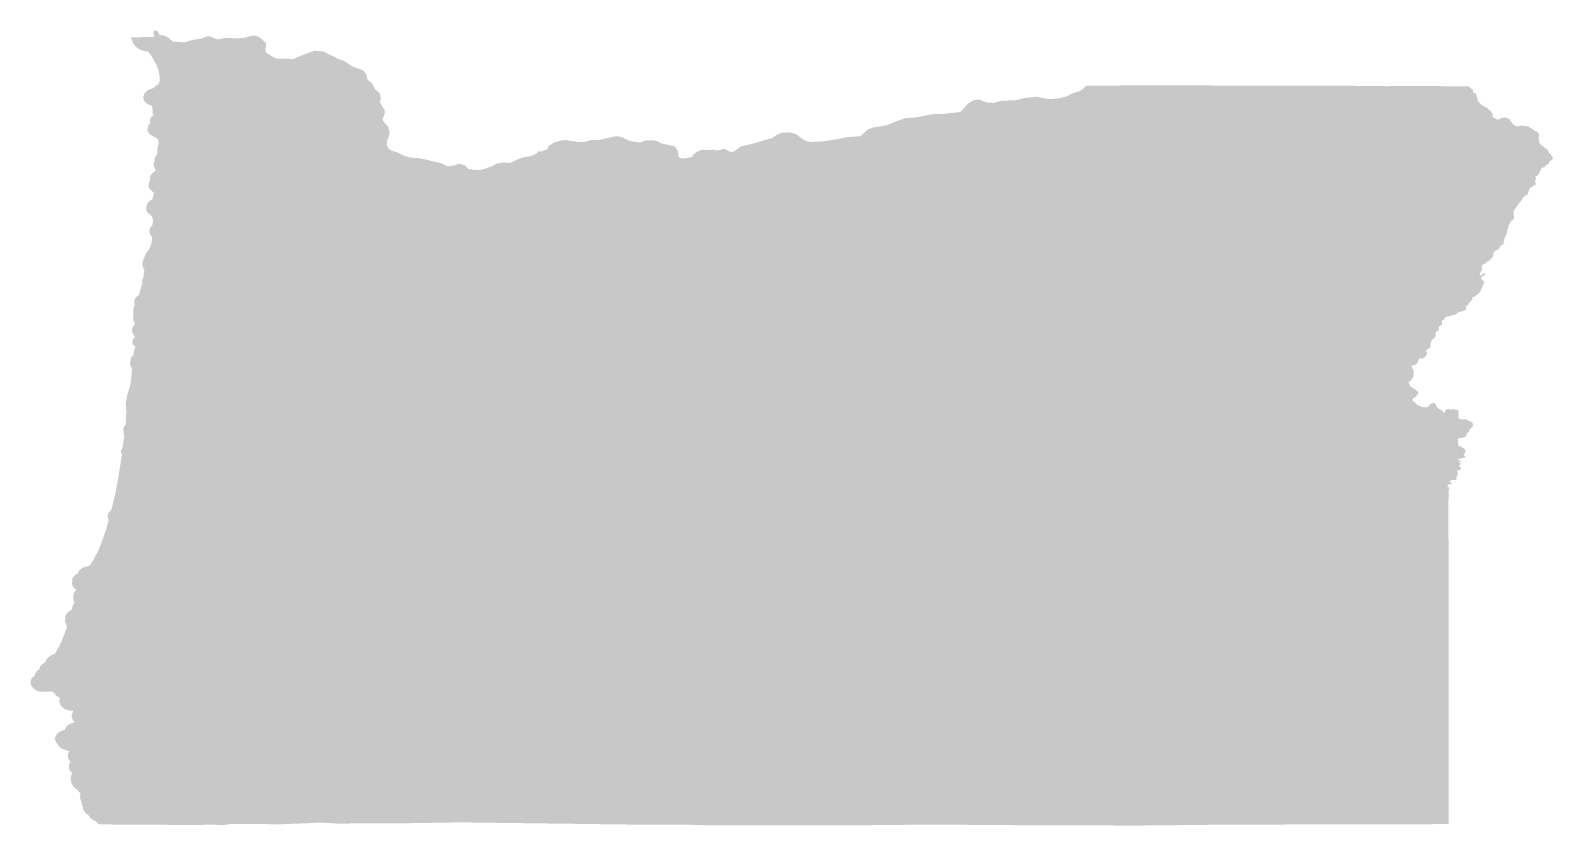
# Model space of a CAD drawing. Header units: inches. Extents: x -124.7 to -116.46, y 41.99 to 46.3.
import ezdxf

# ---------------------------------------------------------------- set-up
doc = ezdxf.new("R2010")
doc.units = ezdxf.units.IN
doc.header["$MEASUREMENT"] = 0

msp = doc.modelspace()

# ---------------------------------------------------------------- hatches: boundary and pattern name
msp.add_hatch(color=256).paths.add_polyline_path([(-124.0654, 45.7831), (-124.0621, 45.7897), (-124.0541, 45.7975), (-124.056, 45.8066), (-124.0556, 45.8165), (-124.0514, 45.8268), (-124.0377, 45.8416), (-124.042, 45.8486), (-124.0434, 45.8871), (-124.0458, 45.8906), (-124.0664, 45.8981), (-124.0802, 45.9083), (-124.0865, 45.9163), (-124.0906, 45.9258), (-124.0924, 45.9343), (-124.0919, 45.9435), (-124.0849, 45.9601), (-124.0708, 45.9739), (-124.0512, 45.983), (-124.0395, 45.9859), (-124.0192, 46.0038), (-124.0081, 46.0099), (-124.0068, 46.0179), (-124.0028, 46.0275), (-124.0051, 46.0574), (-124.0083, 46.0743), (-124.0098, 46.082), (-124.0231, 46.1163), (-124.0483, 46.1604), (-124.0585, 46.1738), (-124.0673, 46.1838), (-124.0885, 46.1879), (-124.1037, 46.1931), (-124.1113, 46.1959), (-124.1263, 46.2051), (-124.1379, 46.2162), (-124.147, 46.2289), (-124.1595, 46.2611), (-124.036, 46.2642), (-124.0349, 46.2648), (-124.0357, 46.2715), (-124.0336, 46.2759), (-124.0389, 46.2846), (-124.0356, 46.2968), (-124.0249, 46.2991), (-124.0149, 46.2932), (-124.0036, 46.2747), (-123.986, 46.2728), (-123.9733, 46.2685), (-123.9576, 46.2602), (-123.9465, 46.2498), (-123.9305, 46.2388), (-123.8726, 46.235), (-123.8151, 46.2498), (-123.7794, 46.2539), (-123.7414, 46.2692), (-123.6881, 46.2501), (-123.6488, 46.2588), (-123.587, 46.2559), (-123.5439, 46.2596), (-123.5012, 46.271), (-123.4796, 46.2691), (-123.4687, 46.2645), (-123.4476, 46.2498), (-123.4276, 46.2293), (-123.431, 46.1816), (-123.3904, 46.1544), (-123.3795, 46.151), (-123.3714, 46.1464), (-123.2802, 46.1448), (-123.2131, 46.1725), (-123.1664, 46.189), (-123.1159, 46.1853), (-123.1066, 46.1783), (-123.0511, 46.1536), (-123.0413, 46.1464), (-123.0042, 46.1338), (-122.9627, 46.1048), (-122.9041, 46.0837), (-122.8845, 46.0603), (-122.8781, 46.0313), (-122.8562, 46.0145), (-122.8376, 45.9808), (-122.814, 45.961), (-122.8062, 45.9324), (-122.8115, 45.9127), (-122.7981, 45.8843), (-122.785, 45.8677), (-122.7857, 45.8442), (-122.796, 45.825), (-122.7956, 45.81), (-122.7695, 45.7806), (-122.7615, 45.7592), (-122.7601, 45.7344), (-122.7725, 45.6996), (-122.7745, 45.6804), (-122.7638, 45.6571), (-122.7381, 45.6441), (-122.7133, 45.6374), (-122.691, 45.6247), (-122.675, 45.618), (-122.6439, 45.6097), (-122.6026, 45.6076), (-122.5503, 45.5973), (-122.5237, 45.5896), (-122.4793, 45.5798), (-122.4539, 45.5673), (-122.4387, 45.5636), (-122.4107, 45.5676), (-122.3918, 45.5745), (-122.3803, 45.5759), (-122.3528, 45.5694), (-122.3315, 45.5482), (-122.2949, 45.5435), (-122.2667, 45.5438), (-122.249, 45.5477), (-122.2008, 45.5651), (-122.1829, 45.5768), (-122.1416, 45.584), (-122.1123, 45.5813), (-122.1018, 45.5832), (-122.0443, 45.6095), (-122.0211, 45.6148), (-122.002, 45.6165), (-121.983, 45.6229), (-121.9631, 45.6329), (-121.9558, 45.6436), (-121.9517, 45.6448), (-121.935, 45.6442), (-121.9081, 45.6546), (-121.9008, 45.662), (-121.9017, 45.6707), (-121.867, 45.6934), (-121.8112, 45.7067), (-121.7351, 45.694), (-121.7073, 45.6948), (-121.6684, 45.7051), (-121.6313, 45.7047), (-121.5329, 45.7265), (-121.4991, 45.7207), (-121.4628, 45.7013), (-121.424, 45.6941), (-121.4017, 45.6929), (-121.3726, 45.703), (-121.3377, 45.7048), (-121.3123, 45.6998), (-121.2873, 45.6869), (-121.2158, 45.6712), (-121.2004, 45.6498), (-121.1952, 45.6296), (-121.1965, 45.6166), (-121.1837, 45.6065), (-121.1679, 45.6061), (-121.1456, 45.6079), (-121.1394, 45.612), (-121.1318, 45.6098), (-121.1172, 45.6182), (-121.1201, 45.6232), (-121.0849, 45.6479), (-121.0645, 45.6525), (-121.0338, 45.651), (-121.0074, 45.6532), (-120.9835, 45.6484), (-120.9531, 45.6567), (-120.944, 45.6564), (-120.9136, 45.64), (-120.8958, 45.6429), (-120.8554, 45.6717), (-120.7886, 45.6864), (-120.7286, 45.7053), (-120.6895, 45.7157), (-120.6693, 45.7299), (-120.6351, 45.7457), (-120.5911, 45.7465), (-120.5593, 45.7383), (-120.5227, 45.7103), (-120.5057, 45.6999), (-120.4826, 45.6944), (-120.4037, 45.6994), (-120.3263, 45.7114), (-120.2834, 45.7212), (-120.2108, 45.7259), (-120.1706, 45.762), (-120.1415, 45.7732), (-120.0702, 45.7852), (-120.0148, 45.8071), (-119.9658, 45.8244), (-119.9072, 45.8282), (-119.8493, 45.8402), (-119.8027, 45.8476), (-119.7729, 45.8457), (-119.67, 45.8569), (-119.6236, 45.9056), (-119.6005, 45.9195), (-119.5716, 45.9255), (-119.5245, 45.9086), (-119.4881, 45.9064), (-119.4504, 45.9174), (-119.3645, 45.9215), (-119.3226, 45.9331), (-119.2571, 45.9399), (-119.1955, 45.9279), (-119.1692, 45.9277), (-119.1263, 45.9328), (-119.0933, 45.9427), (-119.0615, 45.9585), (-119.0272, 45.9691), (-119.0087, 45.9792), (-118.9873, 45.9999), (-118.7252, 46.0012), (-117.9192, 46.0004), (-117.4058, 45.9985), (-117.356, 45.9966), (-117.3379, 45.9986), (-117.1261, 45.9979), (-116.9161, 45.9954), (-116.9115, 45.989), (-116.8936, 45.9776), (-116.8929, 45.9744), (-116.8949, 45.9689), (-116.8913, 45.9603), (-116.8805, 45.9585), (-116.876, 45.9548), (-116.8757, 45.945), (-116.8705, 45.9324), (-116.8697, 45.9238), (-116.865, 45.9145), (-116.8573, 45.9042), (-116.8484, 45.8982), (-116.8436, 45.8923), (-116.8159, 45.879), (-116.8049, 45.8658), (-116.7965, 45.8612), (-116.7878, 45.8443), (-116.7891, 45.8335), (-116.7821, 45.8251), (-116.7742, 45.8234), (-116.7634, 45.8166), (-116.7598, 45.8162), (-116.7493, 45.8193), (-116.7358, 45.8264), (-116.7097, 45.8257), (-116.7034, 45.8217), (-116.6972, 45.8201), (-116.6934, 45.8116), (-116.687, 45.8063), (-116.6808, 45.7944), (-116.6653, 45.7821), (-116.6596, 45.78), (-116.6463, 45.7798), (-116.632, 45.785), (-116.627, 45.7841), (-116.6237, 45.7818), (-116.6169, 45.7825), (-116.5942, 45.7791), (-116.5751, 45.7659), (-116.5673, 45.763), (-116.5594, 45.7552), (-116.5472, 45.7517), (-116.5357, 45.7342), (-116.5382, 45.7162), (-116.5354, 45.6917), (-116.524, 45.6776), (-116.5177, 45.675), (-116.5054, 45.6619), (-116.4888, 45.6508), (-116.4873, 45.6478), (-116.4877, 45.644), (-116.4825, 45.6399), (-116.4828, 45.6336), (-116.4721, 45.6292), (-116.4712, 45.6277), (-116.4729, 45.6249), (-116.4635, 45.6158), (-116.4634, 45.6039), (-116.4713, 45.5939), (-116.4822, 45.5867), (-116.4836, 45.5835), (-116.4812, 45.5806), (-116.4824, 45.5774), (-116.4903, 45.5745), (-116.5028, 45.5666), (-116.5034, 45.5617), (-116.507, 45.5584), (-116.5117, 45.5564), (-116.5207, 45.5562), (-116.5283, 45.5515), (-116.5286, 45.5501), (-116.5242, 45.5486), (-116.5234, 45.5466), (-116.5266, 45.5445), (-116.5272, 45.5407), (-116.5317, 45.5367), (-116.5355, 45.5251), (-116.5404, 45.5209), (-116.5438, 45.5142), (-116.5555, 45.5075), (-116.5575, 45.5042), (-116.5571, 45.502), (-116.5535, 45.4991), (-116.5531, 45.4962), (-116.5588, 45.4812), (-116.555, 45.4728), (-116.5548, 45.4629), (-116.564, 45.4602), (-116.5683, 45.4558), (-116.5768, 45.452), (-116.5882, 45.4429), (-116.5974, 45.4128), (-116.6234, 45.394), (-116.623, 45.3919), (-116.6323, 45.3774), (-116.6413, 45.3678), (-116.6738, 45.3215), (-116.6746, 45.3143), (-116.6722, 45.2889), (-116.6745, 45.2763), (-116.6914, 45.2637), (-116.6988, 45.2452), (-116.7037, 45.2401), (-116.7027, 45.2379), (-116.7041, 45.2282), (-116.7097, 45.2172), (-116.7085, 45.2074), (-116.7095, 45.203), (-116.7242, 45.1715), (-116.7242, 45.1629), (-116.728, 45.1542), (-116.7296, 45.1421), (-116.7333, 45.1385), (-116.7455, 45.133), (-116.7469, 45.1242), (-116.7528, 45.1218), (-116.7546, 45.114), (-116.7748, 45.1055), (-116.7835, 45.0936), (-116.7837, 45.077), (-116.7909, 45.0699), (-116.7973, 45.0603), (-116.8086, 45.0507), (-116.8143, 45.0483), (-116.8209, 45.0431), (-116.8251, 45.0378), (-116.8413, 45.0309), (-116.8479, 45.0226), (-116.8448, 45.0153), (-116.8472, 45.0115), (-116.8451, 45.008), (-116.8446, 45.0014), (-116.8568, 44.9843), (-116.858, 44.9773), (-116.852, 44.972), (-116.8486, 44.9717), (-116.8436, 44.9754), (-116.8397, 44.9831), (-116.8321, 44.9845), (-116.8269, 44.9839), (-116.8263, 44.9825), (-116.8364, 44.9692), (-116.847, 44.9654), (-116.851, 44.9616), (-116.8507, 44.9581), (-116.8465, 44.9515), (-116.8357, 44.9406), (-116.832, 44.933), (-116.8385, 44.9236), (-116.839, 44.9178), (-116.8421, 44.9149), (-116.8429, 44.9089), (-116.8489, 44.9007), (-116.8505, 44.8935), (-116.8524, 44.8919), (-116.8524, 44.8876), (-116.8653, 44.8706), (-116.8771, 44.866), (-116.8794, 44.8618), (-116.8877, 44.8558), (-116.8964, 44.8557), (-116.8986, 44.8537), (-116.8962, 44.8483), (-116.9002, 44.8399), (-116.9001, 44.8367), (-116.9058, 44.8348), (-116.9221, 44.8119), (-116.9311, 44.8048), (-116.9338, 44.7968), (-116.9307, 44.7899), (-116.9347, 44.7839), (-116.9433, 44.7817), (-116.949, 44.778), (-116.9709, 44.7739), (-116.9867, 44.7622), (-116.9989, 44.7564), (-117.0138, 44.7568), (-117.02, 44.751), (-117.0294, 44.7511), (-117.0383, 44.7482), (-117.0478, 44.7415), (-117.0482, 44.7359), (-117.0502, 44.7326), (-117.0583, 44.7305), (-117.0623, 44.7271), (-117.0605, 44.7217), (-117.0627, 44.7117), (-117.0618, 44.7067), (-117.0638, 44.7036), (-117.0722, 44.7005), (-117.0741, 44.6964), (-117.0791, 44.6922), (-117.0808, 44.6842), (-117.0786, 44.6803), (-117.0808, 44.6738), (-117.0912, 44.6688), (-117.0959, 44.6647), (-117.0968, 44.6574), (-117.095, 44.652), (-117.0982, 44.6477), (-117.0982, 44.6407), (-117.1082, 44.6271), (-117.1148, 44.6249), (-117.1205, 44.6147), (-117.1253, 44.5938), (-117.1248, 44.5838), (-117.134, 44.5752), (-117.146, 44.5686), (-117.1483, 44.5644), (-117.1479, 44.5621), (-117.1429, 44.5572), (-117.1442, 44.5456), (-117.1492, 44.5362), (-117.1524, 44.5318), (-117.161, 44.5252), (-117.1672, 44.5234), (-117.1816, 44.523), (-117.1898, 44.5134), (-117.1925, 44.5033), (-117.2002, 44.492), (-117.2089, 44.4857), (-117.2164, 44.4862), (-117.2251, 44.4823), (-117.2254, 44.4755), (-117.2215, 44.4701), (-117.2204, 44.463), (-117.217, 44.459), (-117.2153, 44.4522), (-117.2146, 44.448), (-117.2166, 44.4423), (-117.2151, 44.4272), (-117.2193, 44.4192), (-117.223, 44.4165), (-117.2273, 44.4052), (-117.2429, 44.3956), (-117.2428, 44.3902), (-117.2378, 44.3824), (-117.2351, 44.3739), (-117.2169, 44.3602), (-117.207, 44.3552), (-117.2027, 44.3498), (-117.1973, 44.3474), (-117.1898, 44.3366), (-117.1915, 44.3296), (-117.1963, 44.3266), (-117.2033, 44.313), (-117.2168, 44.3082), (-117.2227, 44.2983), (-117.217, 44.2884), (-117.2075, 44.2827), (-117.1981, 44.2738), (-117.1703, 44.2589), (-117.1462, 44.258), (-117.1368, 44.2604), (-117.1309, 44.2695), (-117.1199, 44.2783), (-117.1116, 44.2807), (-117.1042, 44.2799), (-117.0946, 44.271), (-117.0895, 44.2582), (-117.0783, 44.2499), (-117.0673, 44.244), (-117.0594, 44.2372), (-117.0565, 44.2309), (-117.0514, 44.2287), (-117.0461, 44.2307), (-117.0423, 44.2428), (-117.0319, 44.2486), (-117.0253, 44.2485), (-117.0169, 44.2454), (-117.006, 44.2465), (-116.9868, 44.2455), (-116.976, 44.2429), (-116.972, 44.2357), (-116.9739, 44.2259), (-116.9702, 44.2208), (-116.9737, 44.208), (-116.9717, 44.1973), (-116.9655, 44.1941), (-116.9476, 44.1913), (-116.9354, 44.194), (-116.9254, 44.1915), (-116.923, 44.1874), (-116.9157, 44.1832), (-116.9028, 44.1795), (-116.8958, 44.1713), (-116.8942, 44.1623), (-116.8959, 44.1543), (-116.9015, 44.1493), (-116.9024, 44.1452), (-116.9112, 44.14), (-116.9142, 44.1273), (-116.9286, 44.1152), (-116.9295, 44.1131), (-116.9279, 44.1103), (-116.9283, 44.1073), (-116.9337, 44.1), (-116.9431, 44.0941), (-116.9672, 44.0909), (-116.9743, 44.0883), (-116.9774, 44.0854), (-116.976, 44.0829), (-116.9732, 44.0494), (-116.9567, 44.0441), (-116.9529, 44.04), (-116.942, 44.0346), (-116.9361, 44.0271), (-116.9345, 44.0212), (-116.9369, 44.0105), (-116.9449, 44.0028), (-116.9353, 43.9886), (-116.94, 43.9844), (-116.9608, 43.9828), (-116.9664, 43.9773), (-116.9729, 43.9775), (-116.976, 43.9751), (-116.9709, 43.9683), (-116.9644, 43.9688), (-116.9592, 43.9664), (-116.9598, 43.9638), (-116.9724, 43.958), (-116.9605, 43.9551), (-116.9625, 43.947), (-116.9682, 43.9419), (-116.9691, 43.9389), (-116.9676, 43.9348), (-116.961, 43.9324), (-116.9593, 43.9293), (-116.9615, 43.9184), (-116.9796, 43.9153), (-116.9811, 43.9137), (-116.9774, 43.9058), (-116.976, 43.8955), (-116.9839, 43.8808), (-116.9829, 43.8677), (-116.9914, 43.8639), (-116.9974, 43.8649), (-117.0072, 43.8636), (-117.02, 43.859), (-117.0217, 43.8562), (-117.0201, 43.854), (-117.0107, 43.8498), (-117.0116, 43.841), (-117.0146, 43.8396), (-117.0252, 43.8413), (-117.0319, 43.8342), (-117.0326, 43.8302), (-117.0236, 43.8238), (-117.0215, 43.8194), (-117.0266, 43.8081), (-117.0268, 43.7337), (-117.0262, 41.9999), (-118.2232, 41.9972), (-118.7079, 41.9921), (-119.3368, 41.994), (-119.8268, 41.9975), (-120.3264, 41.9926), (-121.0221, 41.9933), (-121.1685, 41.9972), (-121.3449, 41.9962), (-122.378, 42.0095), (-122.7028, 42.0042), (-123.044, 42.0031), (-123.1457, 42.0088), (-123.1839, 42.0058), (-123.347, 41.9993), (-123.5642, 42.0007), (-123.624, 41.9998), (-123.6572, 41.9951), (-123.7282, 41.9971), (-123.8109, 41.9952), (-124.3288, 41.9983), (-124.3387, 42.0033), (-124.3466, 42.0108), (-124.3492, 42.0164), (-124.3609, 42.0203), (-124.375, 42.0292), (-124.3862, 42.0424), (-124.3904, 42.0502), (-124.4024, 42.0574), (-124.4125, 42.0685), (-124.4182, 42.0796), (-124.4206, 42.0982), (-124.4244, 42.1069), (-124.426, 42.1179), (-124.4325, 42.1318), (-124.4353, 42.1499), (-124.4335, 42.1648), (-124.4412, 42.1767), (-124.4474, 42.1815), (-124.452, 42.1878), (-124.4633, 42.195), (-124.4714, 42.2037), (-124.482, 42.2241), (-124.4859, 42.2475), (-124.4822, 42.2682), (-124.4783, 42.278), (-124.4848, 42.2832), (-124.4903, 42.2906), (-124.4941, 42.3018), (-124.4953, 42.3156), (-124.4941, 42.3259), (-124.4865, 42.3383), (-124.4966, 42.3522), (-124.4994, 42.3609), (-124.5008, 42.3748), (-124.4987, 42.3865), (-124.4942, 42.3961), (-124.5271, 42.4056), (-124.5427, 42.4153), (-124.5497, 42.4221), (-124.5558, 42.4325), (-124.5618, 42.4383), (-124.5695, 42.4546), (-124.5704, 42.4634), (-124.5672, 42.4778), (-124.5547, 42.4941), (-124.5475, 42.4998), (-124.5443, 42.4998), (-124.5352, 42.5049), (-124.5187, 42.5111), (-124.5122, 42.5243), (-124.5012, 42.5354), (-124.4898, 42.5429), (-124.4679, 42.5508), (-124.4654, 42.553), (-124.4741, 42.5628), (-124.4794, 42.574), (-124.4808, 42.5816), (-124.4799, 42.5915), (-124.4729, 42.6108), (-124.4736, 42.6147), (-124.4925, 42.6154), (-124.5085, 42.6196), (-124.5196, 42.6248), (-124.5303, 42.6323), (-124.5406, 42.6445), (-124.5457, 42.6572), (-124.5474, 42.6724), (-124.5441, 42.6838), (-124.5612, 42.6928), (-124.5847, 42.7193), (-124.6016, 42.7166), (-124.6206, 42.7177), (-124.6421, 42.7161), (-124.6646, 42.7205), (-124.6824, 42.7302), (-124.6907, 42.7383), (-124.7003, 42.7525), (-124.7035, 42.7704), (-124.7003, 42.784), (-124.6958, 42.7911), (-124.6806, 42.8043), (-124.6779, 42.8143), (-124.6718, 42.8256), (-124.6551, 42.84), (-124.6525, 42.8507), (-124.6452, 42.8619), (-124.6262, 42.8758), (-124.6221, 42.8772), (-124.616, 42.8929), (-124.6069, 42.9035), (-124.5918, 42.9147), (-124.5724, 42.9225), (-124.5648, 42.933), (-124.559, 42.9456), (-124.5535, 42.9517), (-124.5306, 42.9998), (-124.533, 42.9998), (-124.525, 43.0164), (-124.5053, 43.068), (-124.5079, 43.0733), (-124.5092, 43.0854), (-124.5144, 43.0943), (-124.5164, 43.1025), (-124.515, 43.1145), (-124.5158, 43.1248), (-124.506, 43.1434), (-124.4939, 43.1535), (-124.4816, 43.1594), (-124.4758, 43.1789), (-124.4652, 43.2003), (-124.4694, 43.2083), (-124.4713, 43.2195), (-124.4703, 43.2455), (-124.465, 43.2575), (-124.4555, 43.2682), (-124.4637, 43.2748), (-124.4748, 43.2886), (-124.478, 43.3035), (-124.4769, 43.3294), (-124.4716, 43.3392), (-124.4614, 43.3501), (-124.4467, 43.3582), (-124.4411, 43.3729), (-124.4256, 43.3859), (-124.4078, 43.3937), (-124.3922, 43.3965), (-124.3803, 43.4028), (-124.3603, 43.4343), (-124.3515, 43.4542), (-124.3438, 43.465), (-124.3287, 43.4998), (-124.2968, 43.586), (-124.2803, 43.6484), (-124.2849, 43.6599), (-124.2853, 43.6727), (-124.2796, 43.6871), (-124.2657, 43.7016), (-124.2437, 43.7917), (-124.2302, 43.8634), (-124.2079, 44.0021), (-124.2125, 44.0141), (-124.2127, 44.0246), (-124.2052, 44.0406), (-124.1954, 44.0975), (-124.1993, 44.1113), (-124.1992, 44.1272), (-124.201, 44.1395), (-124.1955, 44.1548), (-124.189, 44.1642), (-124.1868, 44.1765), (-124.1882, 44.1915), (-124.186, 44.199), (-124.1856, 44.2216), (-124.1828, 44.231), (-124.1868, 44.2447), (-124.1843, 44.258), (-124.1881, 44.271), (-124.1865, 44.2844), (-124.1876, 44.2886), (-124.1806, 44.3078), (-124.1817, 44.3168), (-124.1635, 44.3748), (-124.1586, 44.4061), (-124.1534, 44.465), (-124.1639, 44.4884), (-124.1646, 44.4998), (-124.1597, 44.5234), (-124.1555, 44.531), (-124.1461, 44.5402), (-124.1427, 44.5633), (-124.138, 44.5776), (-124.1343, 44.5832), (-124.1484, 44.5983), (-124.1512, 44.6029), (-124.1523, 44.6093), (-124.1491, 44.6248), (-124.1374, 44.641), (-124.1478, 44.6549), (-124.152, 44.6632), (-124.154, 44.6753), (-124.151, 44.6903), (-124.1444, 44.6993), (-124.1391, 44.7105), (-124.1404, 44.7176), (-124.1468, 44.7308), (-124.1483, 44.7404), (-124.1453, 44.7575), (-124.1478, 44.7736), (-124.1437, 44.8032), (-124.1396, 44.8116), (-124.1416, 44.8334), (-124.139, 44.8442), (-124.1362, 44.8492), (-124.1304, 44.8557), (-124.1166, 44.8663), (-124.0979, 44.9297), (-124.0995, 44.9369), (-124.0985, 44.9454), (-124.0906, 44.9659), (-124.0894, 44.9893), (-124.0862, 45.0029), (-124.0922, 45.0114), (-124.0975, 45.0274), (-124.0967, 45.0405), (-124.0936, 45.0542), (-124.0814, 45.0855), (-124.0733, 45.0996), (-124.0652, 45.1077), (-124.0558, 45.1248), (-124.0501, 45.1407), (-124.0448, 45.166), (-124.0451, 45.1798), (-124.0511, 45.1871), (-124.057, 45.1988), (-124.0595, 45.2067), (-124.0598, 45.2156), (-124.0548, 45.2302), (-124.0433, 45.2452), (-124.0403, 45.2688), (-124.0424, 45.2822), (-124.0466, 45.2932), (-124.0612, 45.3042), (-124.0738, 45.3175), (-124.077, 45.3301), (-124.077, 45.3418), (-124.0728, 45.356), (-124.0665, 45.367), (-124.0582, 45.3764), (-124.0433, 45.3841), (-124.0365, 45.4133), (-124.0358, 45.4221), (-124.0435, 45.4267), (-124.0532, 45.4357), (-124.0589, 45.442), (-124.064, 45.4515), (-124.0645, 45.4676), (-124.0594, 45.4812), (-124.0548, 45.4887), (-124.0564, 45.5021), (-124.0531, 45.5142), (-124.0391, 45.5302), (-124.0267, 45.5379), (-124.0269, 45.546), (-124.0362, 45.563), (-124.0371, 45.5717), (-124.0355, 45.5807), (-124.0304, 45.5925), (-124.0311, 45.6019), (-124.0293, 45.6125), (-124.0213, 45.6248), (-124.0191, 45.626), (-124.0166, 45.6321), (-124.0159, 45.661), (-124.0117, 45.6767), (-124.0108, 45.7083), (-124.0191, 45.7127), (-124.0248, 45.7202), (-124.0305, 45.721), (-124.0438, 45.7273), (-124.06, 45.7395), (-124.068, 45.7503), (-124.0704, 45.7627), (-124.0654, 45.7831)], flags=0)

doc.saveas('drawing.dxf')
